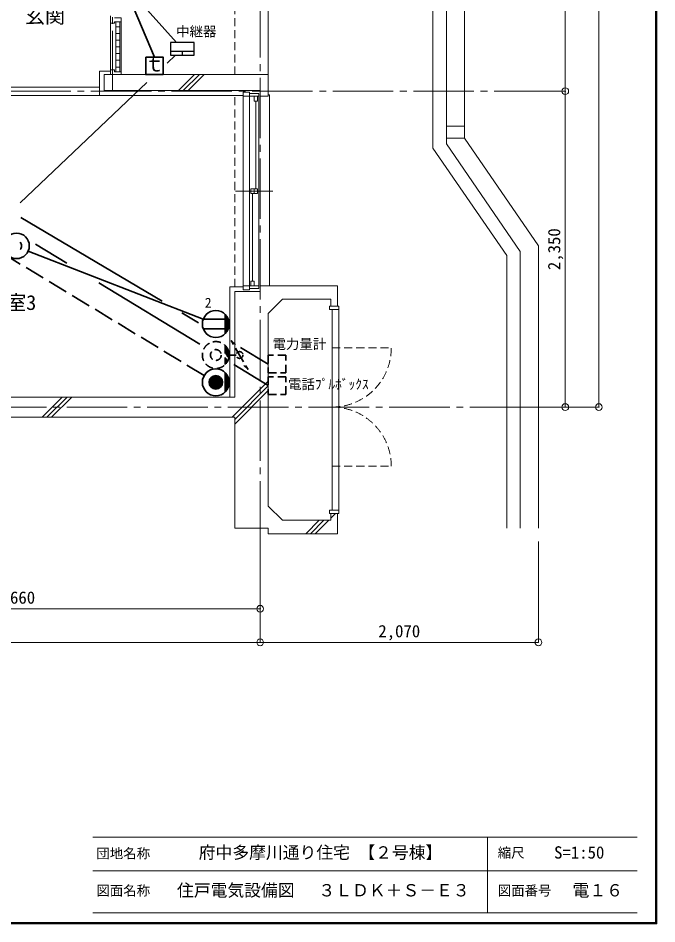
# Model space of a CAD drawing. Units: millimetres at full size, sheet at 1:50; details may follow other scales. Extents: x -9674 to 9699, y -6794 to 6791.
# Drawn here: x 4946 to 9699, y -6794 to -56 of the extents above; entities that cross this region are included whole.
import ezdxf
from ezdxf.enums import TextEntityAlignment as Align

# ---------------------------------------------------------------- set-up
doc = ezdxf.new("R2010")
doc.units = ezdxf.units.MM
doc.header["$LTSCALE"] = 50
doc.header["$PDMODE"] = 32
doc.header["$PDSIZE"] = 50
for name, pattern in [('CHAIN2', [12, 9, -1, 1, -1]), ('DASHED1', [1.8, 1.2, -0.6]), ('DASHED3', [4, 3, -1])]:
    doc.linetypes.add(name, pattern=pattern)
for name, color, linetype, lineweight in [('0-0_図面枠', 7, 'Continuous', 9), ('0-1_タイトル', 7, 'Continuous', 9), ('1-0_芯', 134, 'CHAIN2', 9), ('1-1_躯体', 134, 'Continuous', 9), ('1-2_間仕切', 134, 'Continuous', 9), ('1-3_建具', 134, 'Continuous', 9), ('1-6_ﾊﾞﾙｺﾆｰ・階段', 134, 'Continuous', 9), ('1-8_ハッチ', 134, 'Continuous', 9), ('1-B_寸法', 134, 'Continuous', 9), ('1-C_梁', 134, 'DASHED1', 9), ('2-0_芯', 2, 'Continuous', 35), ('2-E', 2, 'Continuous', 35), ('3-0', 3, 'DASHED1', 35), ('3-2', 3, 'DASHED1', 35), ('3-3', 1, 'Continuous', 25), ('3-E', 3, 'Continuous', 35)]:
    doc.layers.add(name, color=color, linetype=linetype, lineweight=lineweight)
doc.layers.add('1-A_文字', color=134, linetype='Continuous')
doc.styles.add('ＭＳ ゴシック', font='')
doc.styles.get('ＭＳ ゴシック').set_extended_font_data('MS Gothic')

msp = doc.modelspace()

# ---------------------------------------------------------------- linework, layer by layer
at = {"layer": '0-0_図面枠'}
for p, q in [((9688.35, -6783.35), (9688.35, 6780.85)), ((9690.11, -6785.11), (9690.11, 6782.61)), ((9691.87, -6786.88), (9691.87, 6784.38)), ((9693.64, 6786.14), (9693.64, -6788.64)), ((9695.4, -6790.4), (9695.4, 6787.9)), ((9697.16, -6792.16), (9697.16, 6789.66)), ((-9673.92, -6793.93), (9698.92, -6793.93)), ((-9672.16, -6792.16), (9697.16, -6792.16)), ((-9670.4, -6790.4), (9695.4, -6790.4)), ((9693.64, -6788.64), (-9668.64, -6788.64)), ((-9666.87, -6786.88), (9691.87, -6786.88)), ((-9665.11, -6785.11), (9690.11, -6785.11)), ((-9663.35, -6783.35), (9688.35, -6783.35))]:
    msp.add_line(p, q, dxfattribs=at)
msp.add_lwpolyline([(9698.92, -6793.93), (9698.92, 6791.43), (-9673.92, 6791.43)], dxfattribs=at)
at = {"layer": '0-1_タイトル'}
for p, q in [((5503.35, -6148.35), (9553.35, -6148.35)), ((8439.55, -6148.35), (8439.55, -6710.85)), ((5503.35, -6398.35), (9553.35, -6398.35)), ((5503.35, -6710.85), (9553.35, -6710.85))]:
    msp.add_line(p, q, dxfattribs=at)
at = {"layer": '1-0_芯'}
for p, q in [((6747.5, -3949.49), (6747.5, 4520.51)), ((5647.5, -599.49), (5647.5, 920.51)), ((3087.5, -599.49), (8517.5, -599.49)), ((-8492.5, -2949.49), (8517.5, -2949.49))]:
    msp.add_line(p, q, dxfattribs=at)
at = {"layer": '1-1_躯体'}
for p, q in [((5587.5, -475.49), (6807.5, -475.49)), ((5587.5, -475.49), (5587.5, -595.49)), ((6807.5, -475.49), (6807.5, -637.49)), ((5587.5, -595.49), (6747.5, -595.49)), ((6747.5, -2089.49), (6747.5, -2047.49)), ((6747.5, -2047.49), (7322.5, -2047.49)), ((7322.5, -2197.49), (7322.5, -2047.49)), ((6557.5, -2089.49), (6747.5, -2089.49)), ((6557.5, -2874.49), (6557.5, -2089.49)), ((6807.5, -2253.56), (6913.57, -2147.49)), ((6913.57, -2147.49), (7272.5, -2147.49)), ((7272.5, -2197.49), (7272.5, -2147.49)), ((7272.5, -2197.49), (7322.5, -2197.49)), ((6807.5, -2253.56), (6807.5, -3685.42)), ((2107.5, -2874.49), (6557.5, -2874.49)), ((2107.5, -3024.49), (6557.5, -3024.49)), ((6557.5, -3849.49), (6557.5, -3024.49)), ((6913.57, -3791.49), (6807.5, -3685.42)), ((7272.5, -3791.49), (7272.5, -3741.49)), ((7322.5, -3741.49), (7272.5, -3741.49)), ((7322.5, -3891.49), (7322.5, -3741.49)), ((6913.57, -3791.49), (7272.5, -3791.49)), ((6807.5, -3849.49), (6557.5, -3849.49)), ((6807.5, -3891.49), (6807.5, -3849.49)), ((7322.5, -3891.49), (6807.5, -3891.49))]:
    msp.add_line(p, q, dxfattribs=at)
msp.add_lwpolyline([(6747.5, -595.49), (6747.5, -637.49), (6807.5, -637.49)], dxfattribs=at)
at = {"layer": '1-2_間仕切'}
for p, q in [((5552.5, -569.49), (3967.5, -569.49)), ((5552.5, -630.49), (3967.5, -630.49))]:
    msp.add_line(p, q, dxfattribs=at)
at = {"layer": '1-3_建具'}
for p, q in [((5632.5, -94.49), (5632.5, -39.49)), ((5632.5, -94.49), (5632.5, -439.49)), ((5672.5, -84.49), (5672.5, -454.49)), ((5672.5, -119.49), (5702.5, -119.49)), ((5702.5, -84.49), (5702.5, -454.49)), ((5712.5, -454.49), (5712.5, -84.49)), ((5672.5, -169.49), (5702.5, -169.49)), ((5672.5, -219.49), (5702.5, -219.49)), ((5672.5, -269.49), (5702.5, -269.49)), ((5672.5, -319.49), (5702.5, -319.49)), ((5672.5, -369.49), (5702.5, -369.49)), ((5662.5, -439.49), (5632.5, -439.49)), ((5632.5, -475.49), (5632.5, -439.49)), ((5632.5, -475.49), (5632.5, -454.49)), ((5672.5, -419.49), (5702.5, -419.49)), ((5712.5, -454.49), (5712.5, -475.49)), ((6620.5, -607.49), (6621.53, -607.49)), ((6620.5, -607.49), (6620.5, -637.49)), ((6620.5, -607.49), (6667.5, -607.49)), ((6620.5, -637.49), (6667.5, -637.49)), ((6620.5, -637.49), (6620.5, -2047.49)), ((6667.5, -607.49), (6667.5, -637.49)), ((6737.5, -617.49), (6667.5, -617.49)), ((6667.5, -637.49), (6737.5, -637.49)), ((6667.5, -652.49), (6667.5, -637.49)), ((6667.5, -2032.49), (6667.5, -652.49)), ((6702.5, -672.49), (6702.5, -637.49)), ((6726.5, -672.49), (6702.5, -672.49)), ((6714.5, -1324.99), (6714.5, -672.49)), ((6726.5, -672.49), (6726.5, -637.49)), ((6737.5, -617.49), (6737.5, -652.49)), ((6737.5, -2032.49), (6737.5, -652.49)), ((6807.5, -627.49), (6817.5, -627.49)), ((6817.5, -627.49), (6817.5, -2047.49)), ((6840.98, -1342.49), (6564.02, -1342.49)), ((6678.5, -1359.99), (6678.5, -1324.99)), ((6702.5, -1359.99), (6702.5, -1324.99)), ((6726.5, -1359.99), (6678.5, -1359.99)), ((6690.5, -1359.99), (6690.5, -2012.49)), ((6678.5, -2012.49), (6702.5, -2012.49)), ((6678.5, -2012.49), (6678.5, -2047.49)), ((6702.5, -2012.49), (6702.5, -2047.49)), ((6620.5, -2077.49), (6620.5, -2047.49)), ((6620.5, -2047.49), (6667.5, -2047.49)), ((6620.5, -2077.49), (6667.5, -2077.49)), ((6667.5, -2032.49), (6667.5, -2047.49)), ((6667.5, -2047.49), (6737.5, -2047.49)), ((6667.5, -2077.49), (6667.5, -2047.49)), ((6737.5, -2067.49), (6667.5, -2067.49)), ((6737.5, -2067.49), (6737.5, -2032.49)), ((7262.5, -2222.49), (7262.5, -2197.49)), ((7332.5, -2222.49), (7262.5, -2222.49)), ((7282.5, -3716.49), (7282.5, -2222.49)), ((7332.5, -2222.49), (7332.5, -3716.49)), ((7262.5, -3741.49), (7262.5, -3716.49)), ((7262.5, -3716.49), (7332.5, -3716.49)), ((7262.5, -3741.49), (7262.5, -3716.49)), ((7332.5, -3741.49), (7262.5, -3741.49)), ((7332.5, -3716.49), (7332.5, -3741.49))]:
    msp.add_line(p, q, dxfattribs=at)
at = {"layer": '1-3_建具', "linetype": 'DASHED1'}
for p, q in [((7282.5, -2509.49), (7722.5, -2509.49)), ((7282.5, -3389.49), (7722.5, -3389.49))]:
    msp.add_line(p, q, dxfattribs=at)
at = {"layer": '1-3_建具'}
for points in [[(5662.5, -54.49), (5712.5, -54.49), (5712.5, -84.49)], [(5632.5, -94.49), (5662.5, -94.49), (5662.5, -84.49), (5712.5, -84.49)], [(5662.5, -439.49), (5662.5, -454.49), (5712.5, -454.49)], [(6726.5, -1359.99), (6726.5, -1324.99), (6678.5, -1324.99)], [(7262.5, -2197.49), (7332.5, -2197.49), (7332.5, -2222.49)]]:
    msp.add_lwpolyline(points, dxfattribs=at)
at = {"layer": '1-3_建具', "linetype": 'DASHED1'}
for centre, start, end in [((7282.5, -2509.49), 270, 0), ((7282.5, -3389.49), 0, 90)]:
    msp.add_arc(centre, 440, start, end, dxfattribs=at)
at = {"layer": '1-6_ﾊﾞﾙｺﾆｰ・階段'}
for p, q in [((8032.5, 5289.14), (8032.5, -1022.48)), ((8132.5, 870.51), (8132.5, -991.42)), ((6807.5, -475.49), (6807.5, 796.51)), ((8132.5, -859.49), (8267.5, -859.49)), ((8132.5, -949.49), (8267.5, -949.49)), ((8682.5, -1791.42), (8132.5, -991.42)), ((8817.5, -1749.49), (8267.5, -949.49)), ((8582.5, -1822.48), (8032.5, -1022.48)), ((8817.5, -1749.49), (8817.5, -3849.49)), ((8682.5, -1791.42), (8682.5, -3849.49)), ((8582.5, -1822.48), (8582.5, -3849.49))]:
    msp.add_line(p, q, dxfattribs=at)
msp.add_lwpolyline([(8132.5, 870.51), (8267.5, 870.51), (8267.5, -949.49)], dxfattribs=at)
at = {"layer": '1-8_ハッチ'}
for p, q in [((5552.5, -450.49), (5632.5, -450.49)), ((6139.65, -595.49), (6259.65, -475.49)), ((6175.01, -595.49), (6295.01, -475.49)), ((6210.36, -595.49), (6330.36, -475.49)), ((6522.5, -2054.49), (6620.5, -2054.49)), ((6522.5, -2874.49), (6522.5, -2054.49)), ((6539.08, -3024.49), (6807.5, -2756.07)), ((6557.5, -3041.42), (6807.5, -2791.42)), ((6557.5, -3076.78), (6807.5, -2826.78)), ((5124.86, -3024.49), (5274.86, -2874.49)), ((5160.22, -3024.49), (5310.22, -2874.49)), ((5195.58, -3024.49), (5345.58, -2874.49)), ((7272.5, -3775.99), (7307, -3741.49)), ((7086.29, -3891.49), (7186.29, -3791.49)), ((7121.65, -3891.49), (7221.65, -3791.49)), ((7157, -3891.49), (7257, -3791.49))]:
    msp.add_line(p, q, dxfattribs=at)
msp.add_lwpolyline([(5552.5, -450.49), (5552.5, -630.49), (6620.5, -630.49)], dxfattribs=at)
at = {"layer": '1-B_寸法'}
for p, q in [((9267.5, -2949.49), (9267.5, 3270.51)), ((9017.5, -599.49), (9017.5, 920.51)), ((8517.5, -599.49), (9017.5, -599.49)), ((9017.5, -2949.49), (9017.5, -599.49)), ((9267.5, -2949.49), (8517.5, -2949.49)), ((6747.5, -3949.49), (6747.5, -4699.49)), ((8817.5, -3949.49), (8817.5, -4699.49)), ((3087.5, -4449.49), (6747.5, -4449.49)), ((1917.5, -4699.49), (6747.5, -4699.49)), ((6747.5, -4699.49), (8817.5, -4699.49))]:
    msp.add_line(p, q, dxfattribs=at)
for p in [(9017.5, -599.49), (9017.5, -2949.49), (9267.5, -2949.49), (6747.5, -4449.49), (6747.5, -4699.49), (8817.5, -4699.49)]:
    msp.add_point(p, dxfattribs=at)
at = {"layer": '1-C_梁'}
for p, q in [((6557.5, -475.49), (6557.5, 796.51)), ((6557.5, -2054.49), (6557.5, -630.49))]:
    msp.add_line(p, q, dxfattribs=at)
at = {"layer": '2-0_芯'}
for p, q in [((6016.91, -2160.5), (4966.83, -1538.31)), ((6323.99, -2294.95), (5021.1, -1789.56)), ((6289.24, -2321.86), (6164.81, -2248.13)), ((6487.25, -2402.54), (6487.25, -2259.71)), ((6490.25, -2399.47), (6490.25, -2262.78)), ((6496.25, -2392.43), (6496.25, -2269.82)), ((6502.25, -2383.8), (6502.25, -2278.45)), ((6508.25, -2372.59), (6508.25, -2289.66)), ((6323.54, -2296.13), (6510.93, -2296.13)), ((6514.25, -2355.45), (6514.25, -2306.8)), ((6323.54, -2366.13), (6510.93, -2366.13)), ((6807.5, -2628.94), (6599.69, -2505.8))]:
    msp.add_line(p, q, dxfattribs=at)
at = {"layer": '2-0_芯', "linetype": 'DASHED1'}
msp.add_lwpolyline([(6937.5, -2693.94), (6937.5, -2563.94), (6807.5, -2563.94), (6807.5, -2693.94)], close=True, dxfattribs=at)
at = {"layer": '2-0_芯'}
msp.add_circle((6417.24, -2331.13), 100.02, dxfattribs=at)
at = {"layer": '2-E'}
msp.add_circle((4934.61, -1750.28), 95, dxfattribs=at)
msp.add_arc((4934.53, -1750.28), 38.07, 314.60828, 45.39175, dxfattribs=at)
at = {"layer": '3-0'}
msp.add_lwpolyline([(6937.5, -2854.96), (6937.5, -2724.96), (6807.5, -2724.96), (6807.5, -2854.96)], close=True, dxfattribs=at)
at = {"layer": '3-2'}
for p, q in [((6487.24, -2490.57), (6487.24, -2633.4)), ((6531.68, -2453.73), (6562.58, -2484.63)), ((6594.18, -2561.99), (6531.68, -2453.73)), ((6493.24, -2497), (6493.24, -2626.98)), ((6499.24, -2504.75), (6499.24, -2619.22)), ((6505.24, -2514.49), (6505.24, -2609.48)), ((6511.24, -2527.87), (6511.24, -2596.1)), ((6517.24, -2561.99), (6569.18, -2561.99)), ((6594.18, -2561.99), (6656.68, -2670.24)), ((6656.68, -2670.24), (6625.78, -2639.34))]:
    msp.add_line(p, q, dxfattribs=at)
for centre, radius in [((6417.24, -2561.99), 100), ((6417.24, -2561.99), 40), ((6594.18, -2561.99), 25)]:
    msp.add_circle(centre, radius, dxfattribs=at)
at = {"layer": '3-3'}
for p, q in [((6125.81, -235.99), (5842.49, 80.18)), ((6054.17, -391.67), (6118.42, -330.6)), ((6079.5, -302.6), (6256.89, -302.6)), ((6168.2, -330.6), (6168.2, -302.6)), ((4962.38, -1429.35), (5903.85, -534.54))]:
    msp.add_line(p, q, dxfattribs=at)
msp.add_lwpolyline([(6079.5, -330.6), (6256.89, -330.6), (6256.89, -235.99), (6079.5, -235.99)], close=True, dxfattribs=at)
at = {"layer": '3-E', "linetype": 'DASHED3'}
msp.add_line((6330.95, -2714.55), (1444.01, 247.15), dxfattribs=at)
at = {"layer": '3-E'}
for p, q in [((5960.43, -345.49), (5776.17, 95.49)), ((5075.6, -1738.56), (5307.7, -1879.47)), ((5545.74, -2023.98), (6297.49, -2480.35)), ((6487.24, -2693.68), (6487.24, -2836.51)), ((6550.05, -2633.67), (6807.5, -2789.96)), ((6367.49, -2760.1), (6466.99, -2760.1)), ((6368.25, -2755.1), (6466.23, -2755.1)), ((6369.54, -2750.1), (6464.93, -2750.1)), ((6371.41, -2745.1), (6463.06, -2745.1)), ((6373.94, -2740.1), (6460.54, -2740.1)), ((6377.24, -2735.1), (6457.24, -2735.1)), ((6381.53, -2730.1), (6452.94, -2730.1)), ((6387.24, -2725.1), (6447.24, -2725.1)), ((6395.44, -2720.1), (6439.03, -2720.1)), ((6493.24, -2700.11), (6493.24, -2830.09)), ((6499.24, -2707.86), (6499.24, -2822.34)), ((6505.24, -2717.6), (6505.24, -2812.6)), ((6511.24, -2730.98), (6511.24, -2799.22)), ((6367.24, -2765.1), (6467.24, -2765.1)), ((6367.49, -2770.1), (6466.99, -2770.1)), ((6368.25, -2775.1), (6466.23, -2775.1)), ((6369.54, -2780.1), (6464.93, -2780.1)), ((6371.41, -2785.1), (6463.06, -2785.1)), ((6373.94, -2790.1), (6460.54, -2790.1)), ((6377.24, -2795.1), (6457.24, -2795.1)), ((6381.53, -2800.1), (6452.94, -2800.1)), ((6387.24, -2805.1), (6447.24, -2805.1)), ((6395.44, -2810.1), (6439.03, -2810.1))]:
    msp.add_line(p, q, dxfattribs=at)
msp.add_lwpolyline([(5895.43, -345.49), (5895.43, -475.49), (6025.43, -475.49), (6025.43, -345.49)], close=True, dxfattribs=at)
for radius in [100, 50]:
    msp.add_circle((6417.24, -2765.1), radius, dxfattribs=at)

# ---------------------------------------------------------------- texts
at = {"layer": '0-1_タイトル', "style": 'ＭＳ ゴシック'}
for s, height, p in [('団地名称', 73.31, (5528.35, -6328.57)), ('府中多摩川通り住宅 【２号棟】', 91.64, (6290.2, -6335.85)), ('縮尺', 73.31, (8514.55, -6323.35)), ('S=1:50', 91.64, (8933.95, -6335.85)), ('図面名称', 73.31, (5528.35, -6604.6)), ('住戸電気設備図', 91.64, (6128.35, -6617.1)), ('３ＬＤＫ＋Ｓ－Ｅ３', 91.64, (7180.86, -6617.1)), ('図面番号', 73.31, (8514.55, -6604.6)), ('電１６', 91.64, (9071.45, -6617.1))]:
    msp.add_text(s, height=height, dxfattribs=at).set_placement(p, align=Align.BOTTOM_LEFT)
at = {"layer": '1-A_文字', "style": 'ＭＳ ゴシック'}
for s, p in [('玄関', (4996.18, -126.38)), ('洋室3', (4706.45, -2259.82))]:
    msp.add_text(s, height=110, dxfattribs=at).set_placement(p, align=Align.BOTTOM_LEFT)
at = {"layer": '1-B_寸法', "style": 'ＭＳ ゴシック'}
msp.add_text('2,350', height=91.64, rotation=90, dxfattribs=at).set_placement((9007.5, -1930.74), align=Align.BOTTOM_LEFT)
for s, p in [('3,660', (4761.25, -4439.49)), ('2,070', (7626.25, -4689.49))]:
    msp.add_text(s, height=91.64, dxfattribs=at).set_placement(p, align=Align.BOTTOM_LEFT)
at = {"layer": '2-0_芯', "color": 7, "style": 'ＭＳ ゴシック'}
msp.add_text('2', height=73.31, dxfattribs=at).set_placement((6335.71, -2231.15), align=Align.BOTTOM_LEFT)
at = {"layer": '2-E', "color": 7, "style": 'ＭＳ ゴシック'}
for s, height, p in [('ｔ', 110, (5885.43, -485.49)), ('電力量計', 73.31, (6838.87, -2538.68))]:
    msp.add_text(s, height=height, dxfattribs=at).set_placement(p, align=Align.BOTTOM_LEFT)
at = {"layer": '3-E', "color": 7, "style": 'ＭＳ ゴシック'}
for s, p in [('中継器', (6122.11, -213.98)), ('電話ﾌﾟﾙﾎﾞｯｸｽ', (6954.59, -2837.96))]:
    msp.add_text(s, height=73.31, dxfattribs=at).set_placement(p, align=Align.BOTTOM_LEFT)

doc.saveas('drawing.dxf')
